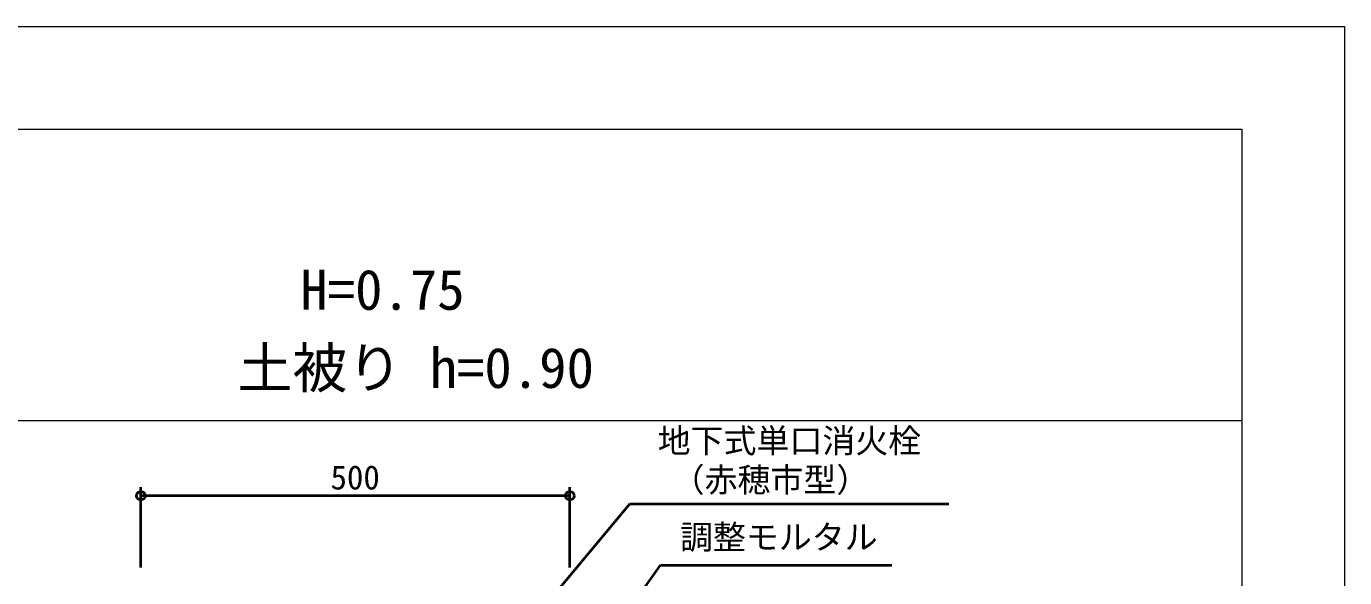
# Model space of a CAD drawing. Units: millimetres at full size, sheet at 1:20; details may follow other scales. Extents: x -5817 to 7940, y -3160 to 3160.
# Drawn here: x 121 to 1658, y 2518 to 3160 of the extents above; entities that cross this region are included whole.
import ezdxf
from ezdxf.enums import TextEntityAlignment as Align

# ---------------------------------------------------------------- set-up
doc = ezdxf.new("R2010")
doc.units = ezdxf.units.MM
doc.header["$LTSCALE"] = 20
doc.header["$PDMODE"] = 32
doc.header["$PDSIZE"] = 10
for name, color, linetype, lineweight in [('0-7_TEMP01', 3, 'Continuous', 18), ('0-D_図面枠', 3, 'Continuous', 18), ('0-E_寸法', 1, 'Continuous', 40)]:
    doc.layers.add(name, color=color, linetype=linetype, lineweight=lineweight)
doc.layers.add('0-F_注釈', color=1, linetype='Continuous')
doc.styles.add('ＭＳ ゴシック', font='')
doc.styles.get('ＭＳ ゴシック').set_extended_font_data('MS Gothic')

msp = doc.modelspace()

# ---------------------------------------------------------------- linework, layer by layer
at = {"layer": '0-7_TEMP01'}
msp.add_line((-4162.05, 2700.86), (1537.95, 2700.86), dxfattribs=at)
msp.add_lwpolyline([(-4282.05, 3160.37), (1657.95, 3160.37), (1657.95, -919.63)], dxfattribs=at)
at = {"layer": '0-D_図面枠'}
msp.add_lwpolyline([(-4162.05, 3040.37), (1537.95, 3040.37), (1537.95, -799.63), (-4162.05, -799.63)], close=True, dxfattribs=at)
at = {"layer": '0-E_寸法'}
for p, q in [((254.75, 2529.64), (254.75, 2623.35)), ((754.75, 2613.35), (254.75, 2613.35)), ((754.75, 2529.64), (754.75, 2623.35)), ((502.99, 2217.34), (824.75, 2603.9)), ((824.75, 2603.9), (1196.46, 2603.9)), ((749.64, 2376.47), (860.59, 2532.23)), ((860.59, 2532.23), (1130.36, 2532.23))]:
    msp.add_line(p, q, dxfattribs=at)
for p in [(254.75, 2613.35), (754.75, 2613.35)]:
    msp.add_point(p, dxfattribs=at)

# ---------------------------------------------------------------- texts
at = {"layer": '0-E_寸法', "style": 'ＭＳ ゴシック'}
for s, p in [('地下式単口消火栓', (857.23, 2654.87)), ('500', (475.95, 2612.13)), ('（赤穂市型）', (873.5, 2609.32)), ('調整モルタル', (883.26, 2542.61))]:
    msp.add_text(s, height=28.15, dxfattribs=at).set_placement(p, align=Align.BOTTOM_LEFT)
at = {"layer": '0-F_注釈', "style": 'ＭＳ ゴシック'}
for s, p in [('H=0.75', (440.74, 2815.94)), ('土被り h=0.90', (367.53, 2724.83))]:
    msp.add_text(s, height=46.92, dxfattribs=at).set_placement(p, align=Align.BOTTOM_LEFT)

doc.saveas('drawing.dxf')
